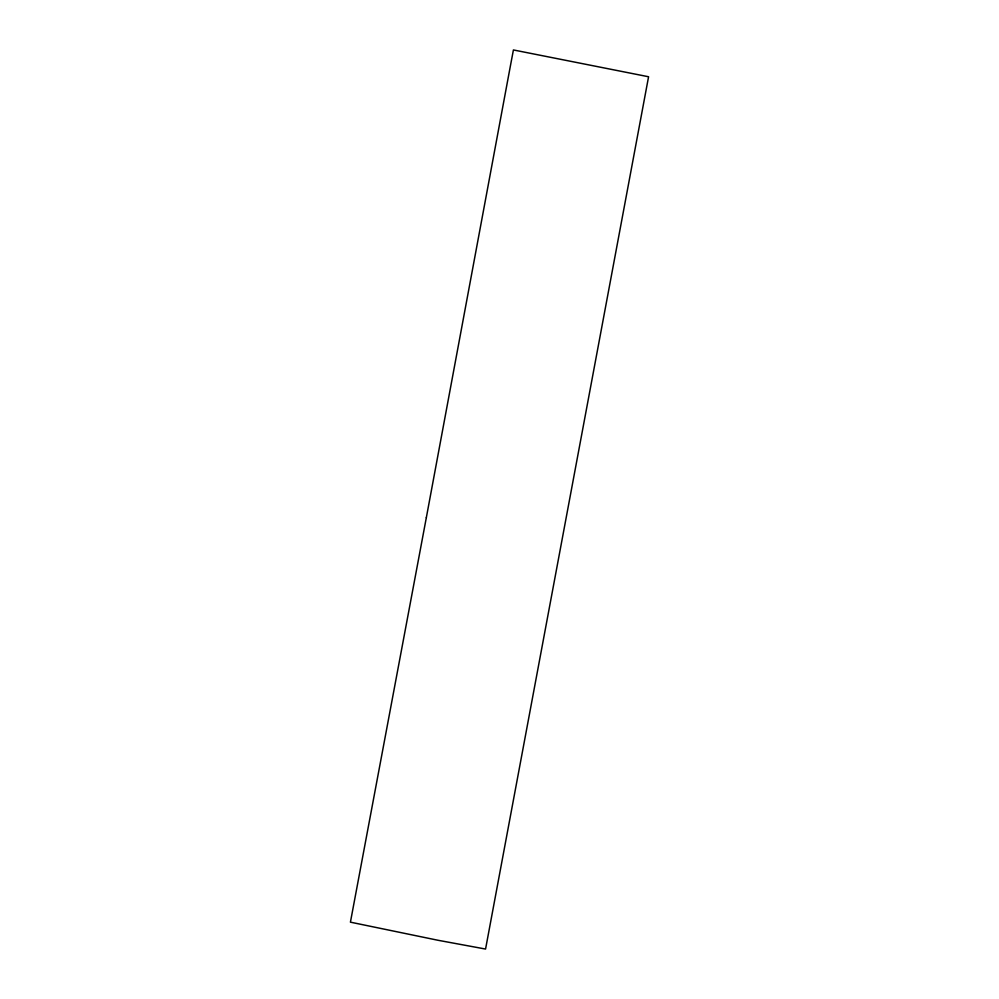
<?xml version="1.0" encoding="UTF-8"?>
<svg xmlns="http://www.w3.org/2000/svg" width="999" height="999" viewBox="0 0 999 999"><rect width="100%" height="100%" fill="white"/><g stroke="black" fill="none" stroke-linecap="round" stroke-linejoin="round"><path stroke-width="1.5" d="M426.348 517.569L350.424 922.164L438.074 940.284L485.564 949.05L648.576 76.761L513.411 49.95L512.2 56.381A243.044 8.292 -78.6 0 0 508.641 75.35L426.348 517.569"/></g></svg>
